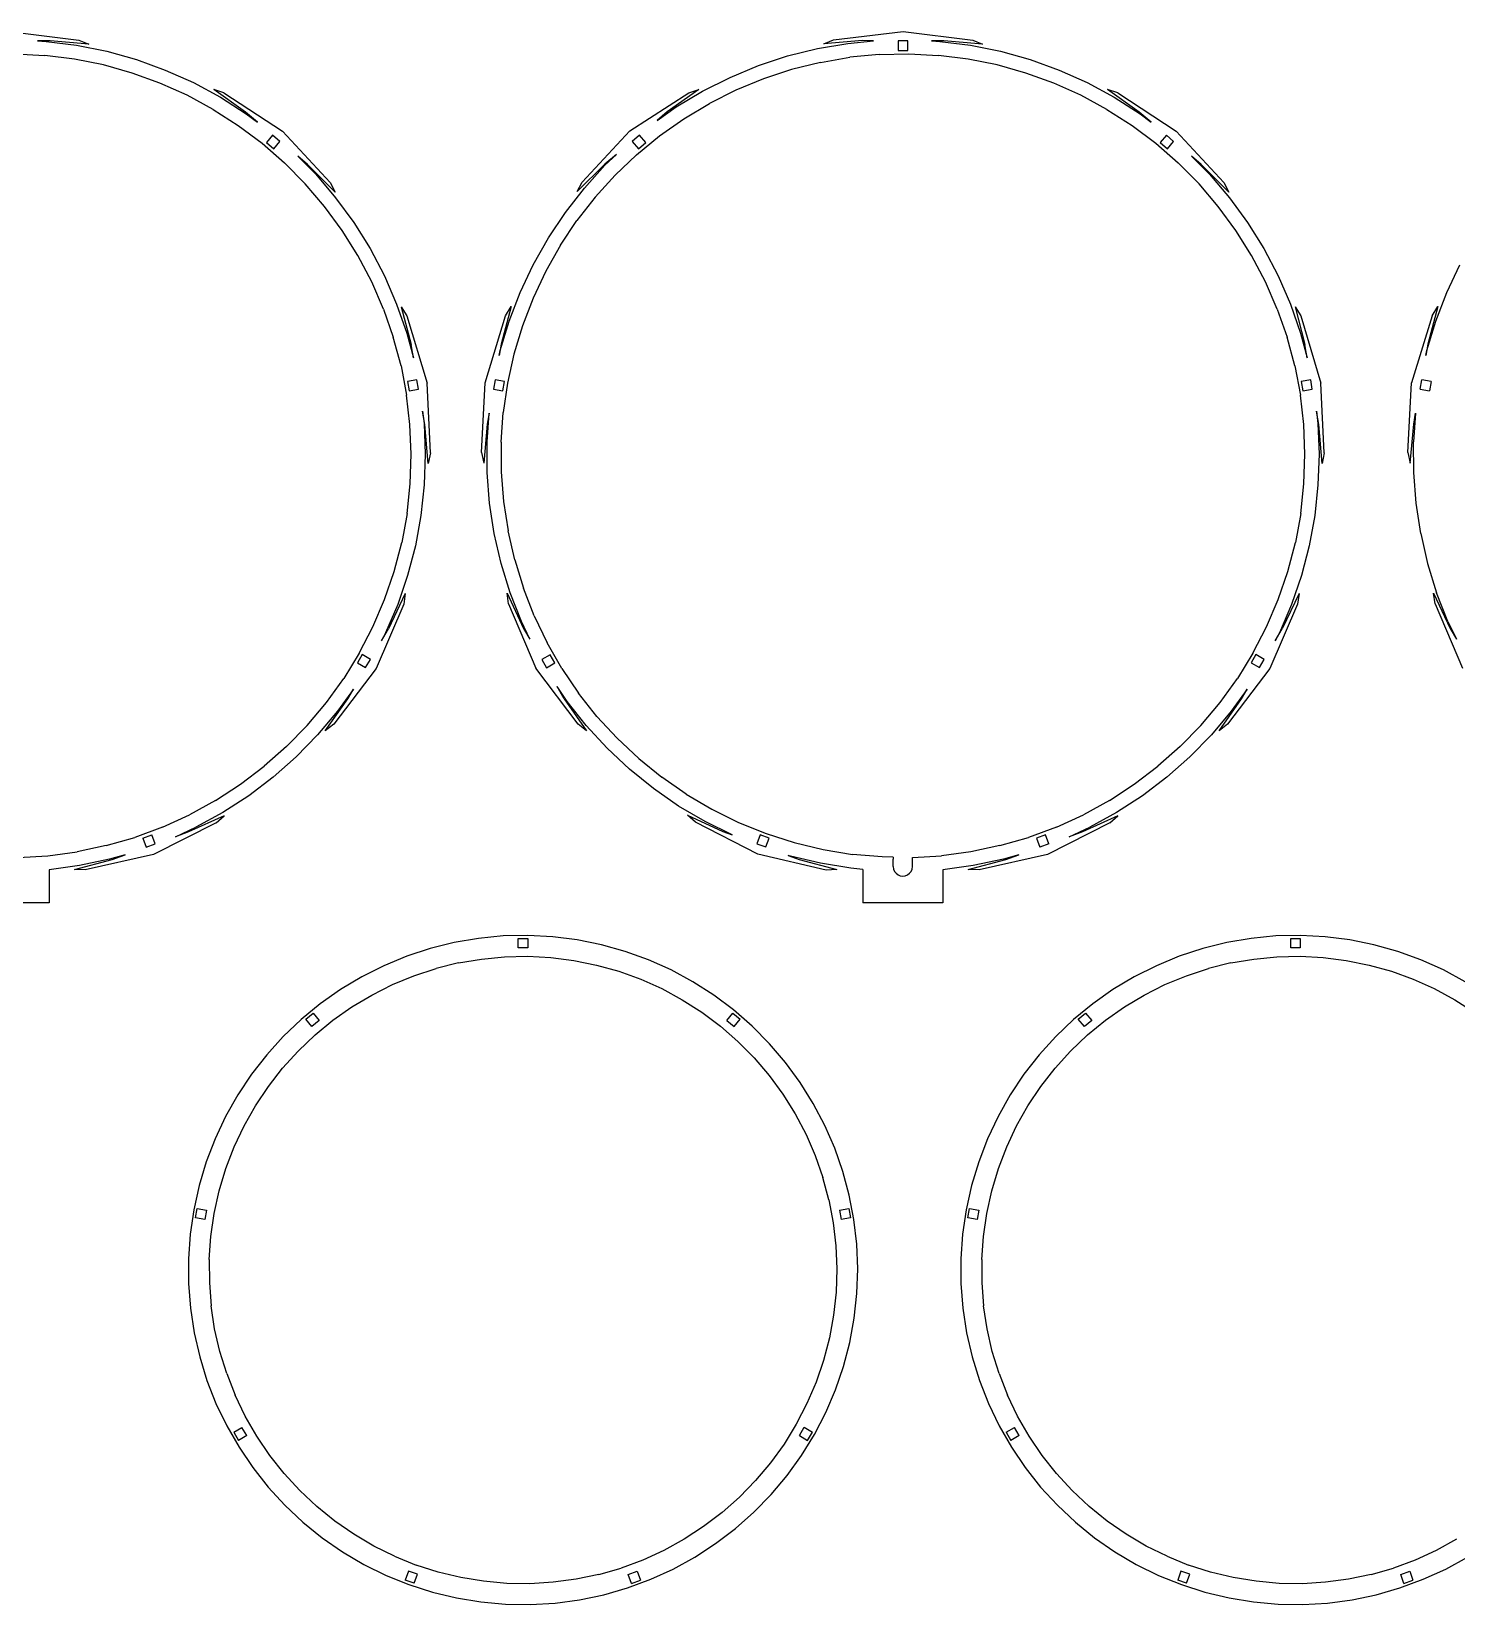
# Model space of a CAD drawing. Extents: x -761 to 761, y -265 to 265.
# Drawn here: x -80.7 to 218.1, y -65.1 to 264.9 of the extents above; entities that cross this region are included whole.
import ezdxf

# ---------------------------------------------------------------- set-up
doc = ezdxf.new("R2010")
doc.units = 0
doc.header["$MEASUREMENT"] = 0
doc.layers.get('0').update_dxf_attribs({"linetype": 'CONTINUOUS'})

msp = doc.modelspace()

# ---------------------------------------------------------------- linework, layer by layer
for p, q in [((-85.34, 264.85), (-70.76, 263.04)), ((87.51, 263.09), (102.1, 264.85)), ((102.1, 264.85), (116.68, 263.04)), ((-79.42, 262.9), (-77.65, 262.78)), ((-76.83, 262.9), (-79.42, 262.9)), ((-77.65, 262.78), (-71.25, 261.97)), ((-68.68, 262.18), (-76.83, 262.9)), ((-71.25, 261.97), (-64.93, 260.69)), ((-70.76, 263.04), (-68.68, 262.18)), ((-64.93, 260.69), (-58.72, 258.95)), ((77.87, 259.71), (84.13, 261.27)), ((84.13, 261.27), (90.49, 262.36)), ((85.43, 262.25), (87.51, 263.09)), ((93.58, 262.93), (85.43, 262.25)), ((90.49, 262.36), (95.86, 262.92)), ((95.86, 262.92), (93.58, 262.93)), ((101.05, 262.86), (101.05, 260.86)), ((103.05, 262.86), (101.05, 262.86)), ((101.05, 260.86), (103.05, 260.86)), ((103.05, 260.86), (103.05, 262.86)), ((110.6, 262.9), (108.02, 262.9)), ((108.02, 262.9), (109.79, 262.78)), ((109.79, 262.78), (116.19, 261.97)), ((118.76, 262.18), (110.6, 262.9)), ((116.19, 261.97), (122.51, 260.69)), ((116.68, 263.04), (118.76, 262.18)), ((122.51, 260.69), (128.72, 258.95)), ((-84.13, 260.16), (-77.91, 259.84)), ((-71.73, 259.06), (-77.91, 259.84)), ((-65.62, 257.82), (-71.73, 259.06)), ((-59.62, 256.14), (-65.62, 257.82)), ((-58.72, 258.95), (-52.66, 256.75)), ((65.79, 255.23), (71.75, 257.7)), ((71.75, 257.7), (77.87, 259.71)), ((84.74, 258.37), (78.69, 256.87)), ((84.74, 258.37), (90.88, 259.43)), ((97.08, 260.02), (90.88, 259.43)), ((97.08, 260.02), (103.31, 260.16)), ((103.31, 260.16), (109.53, 259.84)), ((115.71, 259.06), (109.53, 259.84)), ((121.82, 257.82), (115.71, 259.06)), ((127.81, 256.14), (121.82, 257.82)), ((128.72, 258.95), (134.78, 256.75)), ((-53.77, 254.02), (-59.62, 256.14)), ((-52.66, 256.75), (-46.77, 254.12)), ((-46.77, 254.12), (-41.1, 251.05)), ((60.02, 252.34), (65.79, 255.23)), ((72.77, 254.93), (67.01, 252.55)), ((78.69, 256.87), (72.77, 254.93)), ((133.67, 254.02), (127.81, 256.14)), ((134.78, 256.75), (140.66, 254.12)), ((140.66, 254.12), (146.34, 251.05)), ((-48.08, 251.47), (-53.77, 254.02)), ((-42.6, 248.51), (-48.08, 251.47)), ((-40.36, 251.97), (-42.5, 252.67)), ((-35.82, 247.94), (-42.5, 252.67)), ((-41.1, 251.05), (-35.67, 247.58)), ((-40.36, 251.97), (-28.07, 243.93)), ((44.8, 243.98), (57.12, 251.98)), ((59.27, 252.67), (52.57, 247.97)), ((54.49, 249.03), (60.02, 252.34)), ((57.12, 251.98), (59.27, 252.67)), ((67.01, 252.55), (61.45, 249.75)), ((139.36, 251.47), (133.67, 254.02)), ((144.84, 248.51), (139.36, 251.47)), ((151.62, 247.94), (144.94, 252.67)), ((147.08, 251.97), (144.94, 252.67)), ((146.34, 251.05), (151.77, 247.58)), ((147.08, 251.97), (159.37, 243.93)), ((-42.6, 248.51), (-37.35, 245.15)), ((-33.3, 245.8), (-35.82, 247.94)), ((-35.67, 247.58), (-33.3, 245.8)), ((50.48, 246.2), (54.49, 249.03)), ((52.57, 247.97), (50.48, 246.2)), ((56.1, 246.55), (61.45, 249.75)), ((144.84, 248.51), (150.09, 245.15)), ((154.14, 245.8), (151.62, 247.94)), ((151.77, 247.58), (154.14, 245.8)), ((-37.35, 245.15), (-32.37, 241.41)), ((51.01, 242.97), (56.1, 246.55)), ((150.09, 245.15), (155.07, 241.41)), ((-32.37, 241.41), (-27.67, 237.32)), ((-30.15, 243.07), (-31.44, 241.54)), ((-31.44, 241.54), (-29.91, 240.25)), ((-28.62, 241.78), (-30.15, 243.07)), ((-29.91, 240.25), (-28.62, 241.78)), ((-18.08, 233.15), (-28.07, 243.93)), ((34.77, 233.25), (44.8, 243.98)), ((46.82, 243.07), (45.29, 241.78)), ((45.29, 241.78), (46.58, 240.25)), ((46.19, 239.01), (51.01, 242.97)), ((46.58, 240.25), (48.11, 241.54)), ((48.11, 241.54), (46.82, 243.07)), ((155.07, 241.41), (159.77, 237.32)), ((157.29, 243.07), (156, 241.54)), ((156, 241.54), (157.53, 240.25)), ((158.82, 241.78), (157.29, 243.07)), ((157.53, 240.25), (158.82, 241.78)), ((169.36, 233.15), (159.37, 243.93)), ((-24.85, 238.67), (-21.11, 234.89)), ((-22.81, 236.95), (-24.85, 238.67)), ((41.97, 239.07), (39.52, 237.03)), ((39.56, 236.78), (41.97, 239.07)), ((46.19, 239.01), (41.68, 234.72)), ((162.59, 238.67), (166.32, 234.89)), ((164.62, 236.95), (162.59, 238.67)), ((-27.67, 237.32), (-23.29, 232.89)), ((-17.04, 231.16), (-22.81, 236.95)), ((-21.11, 234.89), (-16.93, 229.98)), ((39.52, 237.03), (33.72, 231.26)), ((35.24, 232), (39.56, 236.78)), ((41.68, 234.72), (37.5, 230.1)), ((159.77, 237.32), (164.15, 232.89)), ((170.4, 231.16), (164.62, 236.95)), ((166.32, 234.89), (170.51, 229.98)), ((-19.25, 228.15), (-23.29, 232.89)), ((-18.08, 233.15), (-17.04, 231.16)), ((31.27, 226.91), (35.24, 232)), ((33.72, 231.26), (34.77, 233.25)), ((168.19, 228.15), (164.15, 232.89)), ((169.36, 233.15), (170.4, 231.16)), ((-15.57, 223.12), (-19.25, 228.15)), ((-16.93, 229.98), (-13.12, 224.78)), ((37.5, 230.1), (33.67, 225.18)), ((171.87, 223.12), (168.19, 228.15)), ((170.51, 229.98), (174.31, 224.78)), ((-13.12, 224.78), (-9.71, 219.31)), ((27.7, 221.55), (31.27, 226.91)), ((30.21, 220), (33.67, 225.18)), ((174.31, 224.78), (177.73, 219.31)), ((-12.27, 217.84), (-15.57, 223.12)), ((24.53, 215.93), (27.7, 221.55)), ((175.17, 217.84), (171.87, 223.12)), ((-9.37, 212.32), (-12.27, 217.84)), ((-9.71, 219.31), (-6.71, 213.6)), ((30.21, 220), (27.15, 214.57)), ((178.07, 212.32), (175.17, 217.84)), ((177.73, 219.31), (180.73, 213.6)), ((21.78, 210.1), (24.53, 215.93)), ((27.15, 214.57), (24.5, 208.94)), ((216.09, 210.1), (218.84, 215.93)), ((-6.89, 206.61), (-9.37, 212.32)), ((-6.71, 213.6), (-4.14, 207.68)), ((180.55, 206.61), (178.07, 212.32)), ((180.73, 213.6), (183.3, 207.68)), ((19.47, 204.08), (21.78, 210.1)), ((24.5, 208.94), (22.27, 203.12)), ((213.78, 204.08), (216.09, 210.1)), ((-6.89, 206.61), (-4.83, 200.73)), ((-4.14, 207.68), (-2.01, 201.6)), ((-3.16, 207.09), (-1.97, 205.18)), ((-3.16, 207.09), (-1.08, 199.17)), ((-1.97, 205.18), (2.27, 191.11)), ((14.41, 191.18), (18.7, 205.23)), ((19.9, 207.14), (17.79, 199.23)), ((18.7, 205.23), (19.9, 207.14)), ((180.55, 206.61), (182.61, 200.73)), ((183.3, 207.68), (185.43, 201.6)), ((184.28, 207.09), (186.35, 199.17)), ((184.28, 207.09), (185.47, 205.18)), ((185.47, 205.18), (189.71, 191.11)), ((213.01, 205.23), (208.72, 191.18)), ((214.21, 207.14), (212.11, 199.23)), ((213.01, 205.23), (214.21, 207.14)), ((-2.01, 201.6), (-0.62, 196.43)), ((17.61, 197.9), (19.47, 204.08)), ((22.27, 203.12), (20.47, 197.16)), ((185.43, 201.6), (186.82, 196.43)), ((211.93, 197.9), (213.78, 204.08)), ((-3.22, 194.71), (-4.83, 200.73)), ((-0.62, 196.43), (-1.08, 199.17)), ((17.79, 199.23), (17.39, 196.9)), ((184.22, 194.71), (182.61, 200.73)), ((186.82, 196.43), (186.35, 199.17)), ((212.11, 199.23), (211.7, 196.9)), ((-3.22, 194.71), (-2.05, 188.59)), ((17.39, 196.9), (17.61, 197.9)), ((20.47, 197.16), (19.12, 191.07)), ((184.22, 194.71), (185.39, 188.59)), ((211.7, 196.9), (211.93, 197.9)), ((0.12, 191.8), (-1.85, 191.46)), ((-1.85, 191.46), (-1.5, 189.49)), ((0.47, 189.83), (0.12, 191.8)), ((16.54, 191.78), (16.2, 189.81)), ((18.51, 191.44), (16.54, 191.78)), ((18.17, 189.47), (18.51, 191.44)), ((187.56, 191.8), (185.59, 191.46)), ((185.59, 191.46), (185.93, 189.49)), ((187.9, 189.83), (187.56, 191.8)), ((210.51, 189.81), (210.85, 191.78)), ((212.82, 191.44), (210.85, 191.78)), ((212.82, 191.44), (212.48, 189.47)), ((-1.34, 182.4), (-2.05, 188.59)), ((-1.5, 189.49), (0.47, 189.83)), ((2.98, 176.44), (2.27, 191.11)), ((13.64, 176.51), (14.41, 191.18)), ((16.2, 189.81), (18.17, 189.47)), ((19.12, 191.07), (18.23, 184.91)), ((186.1, 182.4), (185.39, 188.59)), ((185.93, 189.49), (187.9, 189.83)), ((190.42, 176.44), (189.71, 191.11)), ((207.95, 176.51), (208.72, 191.18)), ((210.51, 189.81), (212.48, 189.47)), ((1.31, 185.21), (1.61, 182.63)), ((1.8, 182.4), (1.31, 185.21)), ((15.26, 184.78), (14.84, 182.46)), ((14.84, 178.79), (15.26, 184.78)), ((17.79, 178.69), (18.23, 184.91)), ((189.24, 182.4), (188.75, 185.21)), ((188.75, 185.21), (189.04, 182.63)), ((209.57, 184.78), (209.15, 178.79)), ((209.16, 182.46), (209.57, 184.78)), ((-1.09, 176.18), (-1.34, 182.4)), ((1.61, 182.63), (1.87, 176.19)), ((2.5, 174.24), (1.8, 182.4)), ((14.84, 182.46), (14.12, 174.31)), ((186.35, 176.18), (186.1, 182.4)), ((189.04, 182.63), (189.31, 176.19)), ((189.94, 174.24), (189.24, 182.4)), ((208.43, 174.31), (209.16, 182.46)), ((14.86, 172.35), (14.84, 178.79)), ((17.79, 178.69), (17.81, 172.46)), ((209.17, 172.35), (209.15, 178.79)), ((-1.29, 169.95), (-1.09, 176.18)), ((1.87, 176.19), (1.65, 169.74)), ((2.98, 176.44), (2.5, 174.24)), ((13.64, 176.51), (14.12, 174.31)), ((186.14, 169.95), (186.35, 176.18)), ((189.31, 176.19), (189.09, 169.74)), ((190.42, 176.44), (189.94, 174.24)), ((207.95, 176.51), (208.43, 174.31)), ((15.36, 165.92), (14.86, 172.35)), ((17.81, 172.46), (18.29, 166.25)), ((209.67, 165.92), (209.17, 172.35)), ((-1.96, 163.76), (-1.29, 169.95)), ((1.65, 169.74), (0.96, 163.33)), ((185.48, 163.76), (186.14, 169.95)), ((189.09, 169.74), (188.4, 163.33)), ((16.33, 159.54), (15.36, 165.92)), ((18.29, 166.25), (19.23, 160.1)), ((210.64, 159.54), (209.67, 165.92)), ((-1.96, 163.76), (-3.08, 157.63)), ((0.96, 163.33), (-0.2, 156.99)), ((185.48, 163.76), (184.35, 157.63)), ((188.4, 163.33), (187.24, 156.99)), ((17.77, 153.26), (16.33, 159.54)), ((20.62, 154.02), (19.23, 160.1)), ((210.64, 159.54), (212.08, 153.26)), ((-4.66, 151.6), (-3.08, 157.63)), ((-0.2, 156.99), (-1.83, 150.75)), ((182.78, 151.6), (184.35, 157.63)), ((187.24, 156.99), (185.61, 150.75)), ((19.67, 147.1), (17.77, 153.26)), ((20.62, 154.02), (22.46, 148.07)), ((212.08, 153.26), (213.98, 147.1)), ((-6.67, 145.71), (-4.66, 151.6)), ((-1.83, 150.75), (-3.91, 144.65)), ((180.77, 145.71), (182.78, 151.6)), ((185.61, 150.75), (183.52, 144.65)), ((-9.12, 139.98), (-6.67, 145.71)), ((-2.32, 146.97), (-5.82, 139.57)), ((-2.32, 146.97), (-2.64, 144.75)), ((19.02, 147.04), (22.49, 139.63)), ((19.33, 144.82), (19.02, 147.04)), ((22.02, 141.09), (19.67, 147.1)), ((24.73, 142.27), (22.46, 148.07)), ((178.32, 139.98), (180.77, 145.71)), ((185.11, 146.97), (181.61, 139.57)), ((185.11, 146.97), (184.8, 144.75)), ((213.33, 147.04), (216.8, 139.63)), ((213.64, 144.82), (213.33, 147.04)), ((216.34, 141.09), (213.98, 147.1)), ((-2.64, 144.75), (-8.43, 131.24)), ((-3.91, 144.65), (-6.44, 138.72)), ((19.33, 144.82), (25.07, 131.29)), ((24.73, 142.27), (27.43, 136.65)), ((184.8, 144.75), (179.01, 131.24)), ((183.52, 144.65), (180.99, 138.72)), ((213.64, 144.82), (219.38, 131.29)), ((-11.98, 134.44), (-9.12, 139.98)), ((-7.32, 137.02), (-5.82, 139.57)), ((-6.44, 138.72), (-7.32, 137.02)), ((23.81, 137.36), (22.02, 141.09)), ((22.49, 139.63), (23.81, 137.36)), ((175.46, 134.44), (178.32, 139.98)), ((180.12, 137.02), (181.61, 139.57)), ((180.99, 138.72), (180.12, 137.02)), ((216.34, 141.09), (218.12, 137.36)), ((216.8, 139.63), (218.12, 137.36)), ((30.53, 131.25), (27.43, 136.65)), ((-11.98, 134.44), (-15.24, 129.13)), ((-11.37, 134.15), (-12.37, 132.42)), ((-12.37, 132.42), (-10.64, 131.42)), ((-9.63, 133.15), (-11.37, 134.15)), ((-10.64, 131.42), (-9.63, 133.15)), ((28.05, 134.13), (26.32, 133.12)), ((26.32, 133.12), (27.32, 131.39)), ((27.32, 131.39), (29.05, 132.39)), ((29.05, 132.39), (28.05, 134.13)), ((175.46, 134.44), (172.2, 129.13)), ((176.07, 134.15), (175.07, 132.42)), ((175.07, 132.42), (176.8, 131.42)), ((177.8, 133.15), (176.07, 134.15)), ((176.8, 131.42), (177.8, 133.15)), ((-18.88, 124.08), (-15.24, 129.13)), ((-8.43, 131.24), (-17.31, 119.54)), ((33.91, 119.56), (25.07, 131.29)), ((30.53, 131.25), (34.02, 126.09)), ((168.56, 124.08), (172.2, 129.13)), ((179.01, 131.24), (170.13, 119.54)), ((-13.21, 126.9), (-16.55, 122.27)), ((-14.39, 124.86), (-13.21, 126.9)), ((31, 124.89), (29.54, 127.44)), ((31.64, 124.34), (29.54, 127.44)), ((37.88, 121.2), (34.02, 126.09)), ((174.23, 126.9), (170.89, 122.27)), ((173.05, 124.86), (174.23, 126.9)), ((-22.89, 119.31), (-18.88, 124.08)), ((-16.55, 122.27), (-20.7, 117.33)), ((-19.09, 118.17), (-14.39, 124.86)), ((31, 124.89), (35.68, 118.18)), ((35.63, 119.29), (31.64, 124.34)), ((164.55, 119.31), (168.56, 124.08)), ((170.89, 122.27), (166.74, 117.33)), ((168.34, 118.17), (173.05, 124.86)), ((-27.24, 114.85), (-22.89, 119.31)), ((-17.31, 119.54), (-19.09, 118.17)), ((35.68, 118.18), (33.91, 119.56)), ((40, 114.54), (35.63, 119.29)), ((37.88, 121.2), (42.1, 116.61)), ((160.2, 114.85), (164.55, 119.31)), ((170.13, 119.54), (168.34, 118.17)), ((-20.7, 117.33), (-25.2, 112.71)), ((46.64, 112.35), (42.1, 116.61)), ((166.74, 117.33), (162.24, 112.71)), ((-27.24, 114.85), (-31.9, 110.72)), ((-25.2, 112.71), (-30.03, 108.44)), ((44.7, 110.12), (40, 114.54)), ((46.64, 112.35), (51.48, 108.43)), ((160.2, 114.85), (155.53, 110.72)), ((162.24, 112.71), (157.41, 108.44)), ((-36.86, 106.95), (-31.9, 110.72)), ((49.71, 106.07), (44.7, 110.12)), ((150.57, 106.95), (155.53, 110.72)), ((-42.09, 103.56), (-36.86, 106.95)), ((-30.03, 108.44), (-35.16, 104.54)), ((55.01, 102.39), (49.71, 106.07)), ((56.6, 104.88), (51.48, 108.43)), ((145.35, 103.56), (150.57, 106.95)), ((157.41, 108.44), (152.27, 104.54)), ((-42.09, 103.56), (-47.55, 100.56)), ((-35.16, 104.54), (-40.57, 101.02)), ((60.56, 99.12), (55.01, 102.39)), ((56.6, 104.88), (61.97, 101.72)), ((145.35, 103.56), (139.89, 100.56)), ((152.27, 104.54), (146.87, 101.02)), ((-53.21, 97.97), (-47.55, 100.56)), ((-40.33, 100.36), (-47.76, 96.94)), ((-40.57, 101.02), (-46.22, 97.92)), ((-42, 98.85), (-40.33, 100.36)), ((58.54, 98.97), (56.88, 100.48)), ((56.88, 100.48), (64.3, 97.03)), ((66.21, 96.33), (60.56, 99.12)), ((61.97, 101.72), (67.56, 98.96)), ((134.22, 97.97), (139.89, 100.56)), ((147.11, 100.36), (139.68, 96.94)), ((146.87, 101.02), (141.22, 97.92)), ((145.44, 98.85), (147.11, 100.36)), ((-65.04, 94.08), (-59.06, 95.8)), ((-53.21, 97.97), (-59.06, 95.8)), ((-57.37, 95.66), (-55.49, 96.34)), ((-54.81, 94.46), (-55.49, 96.34)), ((-42, 98.85), (-55.11, 92.23)), ((-50.52, 95.95), (-46.22, 97.92)), ((-47.76, 96.94), (-50.52, 95.95)), ((71.63, 92.28), (58.54, 98.97)), ((64.3, 97.03), (66.21, 96.33)), ((67.56, 98.96), (73.33, 96.63)), ((72.09, 96.37), (71.41, 94.49)), ((73.97, 95.68), (72.09, 96.37)), ((73.33, 96.63), (79.26, 94.72)), ((122.39, 94.08), (128.38, 95.8)), ((134.22, 97.97), (128.38, 95.8)), ((131.94, 96.34), (130.06, 95.66)), ((132.63, 94.46), (131.94, 96.34)), ((145.44, 98.85), (132.33, 92.23)), ((136.91, 95.95), (141.22, 97.92)), ((139.68, 96.94), (136.91, 95.95)), ((-77.32, 91.97), (-71.14, 92.8)), ((-65.04, 94.08), (-71.14, 92.8)), ((-57.37, 95.66), (-56.69, 93.78)), ((-56.69, 93.78), (-54.81, 94.46)), ((71.41, 94.49), (73.29, 93.8)), ((73.29, 93.8), (73.97, 95.68)), ((79.26, 94.72), (85.32, 93.26)), ((85.32, 93.26), (91.47, 92.25)), ((116.3, 92.8), (110.12, 91.97)), ((122.39, 94.08), (116.3, 92.8)), ((130.06, 95.66), (130.75, 93.78)), ((132.63, 94.46), (130.75, 93.78)), ((-83.53, 91.61), (-77.32, 91.97)), ((-70.64, 89.89), (-77.03, 89.03)), ((-71.68, 89.06), (-63.78, 91.17)), ((-64.33, 91.21), (-70.64, 89.89)), ((-55.11, 92.23), (-69.44, 88.97)), ((-61.07, 92.15), (-64.33, 91.21)), ((-63.78, 91.17), (-61.07, 92.15)), ((85.94, 88.96), (71.63, 92.28)), ((78.47, 91.88), (77.96, 92.04)), ((77.96, 92.04), (80.29, 91.18)), ((84.73, 90.37), (78.47, 91.88)), ((80.29, 91.18), (88.18, 89.04)), ((91.1, 89.32), (84.73, 90.37)), ((93.62, 89.1), (91.1, 89.32)), ((97.67, 91.7), (91.47, 92.25)), ((93.62, 89.1), (93.62, 89.09)), ((93.62, 89.09), (93.62, 82.08)), ((99.98, 91.66), (97.67, 91.7)), ((99.98, 91.66), (100.02, 91.26)), ((100.02, 89.68), (100.02, 91.26)), ((100.02, 89.68), (100.09, 89.16)), ((100.09, 89.16), (100.29, 88.68)), ((103.75, 88.68), (103.95, 89.16)), ((103.95, 89.16), (104.02, 89.68)), ((104.02, 91.61), (110.12, 91.97)), ((104.02, 89.68), (104.02, 91.61)), ((116.8, 89.89), (110.4, 89.03)), ((115.75, 89.06), (123.66, 91.17)), ((123.11, 91.21), (116.8, 89.89)), ((132.33, 92.23), (118, 88.97)), ((126.36, 92.15), (123.11, 91.21)), ((123.66, 91.17), (126.36, 92.15)), ((-77.03, 89.03), (-77.03, 82.08)), ((-69.44, 88.97), (-71.68, 89.06)), ((88.18, 89.04), (85.94, 88.96)), ((100.29, 88.68), (100.6, 88.27)), ((100.6, 88.27), (101.02, 87.95)), ((101.02, 87.95), (101.5, 87.75)), ((101.5, 87.75), (102.02, 87.68)), ((102.02, 87.68), (102.54, 87.75)), ((102.54, 87.75), (103.02, 87.95)), ((103.02, 87.95), (103.43, 88.27)), ((103.75, 88.68), (103.43, 88.27)), ((110.4, 89.03), (110.4, 82.08)), ((118, 88.97), (115.75, 89.06)), ((-77.03, 82.08), (-93.82, 82.08)), ((110.4, 82.08), (93.62, 82.08)), ((7.95, 73.75), (2.91, 72.5)), ((13.06, 74.63), (7.95, 73.75)), ((18.22, 75.13), (13.06, 74.63)), ((23.41, 75.24), (18.22, 75.13)), ((21.37, 72.63), (21.37, 74.63)), ((21.37, 74.63), (23.37, 74.63)), ((23.37, 72.63), (21.37, 72.63)), ((23.37, 74.63), (23.37, 72.63)), ((28.59, 74.97), (23.41, 75.24)), ((33.74, 74.32), (28.59, 74.97)), ((38.82, 73.29), (33.74, 74.32)), ((43.82, 71.89), (38.82, 73.29)), ((169.95, 73.75), (164.91, 72.5)), ((175.06, 74.63), (169.95, 73.75)), ((180.22, 75.13), (175.06, 74.63)), ((185.41, 75.24), (180.22, 75.13)), ((183.37, 74.63), (185.37, 74.63)), ((183.37, 72.63), (183.37, 74.63)), ((185.37, 72.63), (183.37, 72.63)), ((185.37, 74.63), (185.37, 72.63)), ((190.59, 74.97), (185.41, 75.24)), ((195.74, 74.32), (190.59, 74.97)), ((200.82, 73.29), (195.74, 74.32)), ((205.82, 71.89), (200.82, 73.29)), ((-2.02, 70.88), (-6.81, 68.9)), ((2.91, 72.5), (-2.02, 70.88)), ((8.84, 69.48), (4.12, 68.3)), ((8.84, 69.48), (13.64, 70.3)), ((13.64, 70.3), (18.48, 70.76)), ((18.48, 70.76), (23.34, 70.87)), ((23.34, 70.87), (28.2, 70.62)), ((28.2, 70.62), (33.03, 70.01)), ((33.03, 70.01), (37.8, 69.04)), ((48.69, 70.13), (43.82, 71.89)), ((53.43, 68), (48.69, 70.13)), ((159.98, 70.88), (155.19, 68.9)), ((164.91, 72.5), (159.98, 70.88)), ((170.84, 69.48), (166.12, 68.3)), ((170.84, 69.48), (175.64, 70.3)), ((175.64, 70.3), (180.48, 70.76)), ((180.48, 70.76), (185.34, 70.87)), ((185.34, 70.87), (190.2, 70.62)), ((190.2, 70.62), (195.03, 70.01)), ((195.03, 70.01), (199.8, 69.04)), ((210.69, 70.13), (205.82, 71.89)), ((215.43, 68), (210.69, 70.13)), ((-11.45, 66.57), (-15.9, 63.91)), ((-6.81, 68.9), (-11.45, 66.57)), ((-5, 64.93), (-0.5, 66.78)), ((-0.5, 66.78), (4.12, 68.3)), ((37.8, 69.04), (42.48, 67.73)), ((42.48, 67.73), (47.05, 66.07)), ((47.05, 66.07), (51.49, 64.08)), ((57.99, 65.54), (53.43, 68)), ((150.55, 66.57), (146.1, 63.91)), ((155.19, 68.9), (150.55, 66.57)), ((157, 64.93), (161.5, 66.78)), ((161.5, 66.78), (166.12, 68.3)), ((199.8, 69.04), (204.48, 67.73)), ((204.48, 67.73), (209.05, 66.07)), ((209.05, 66.07), (213.49, 64.08)), ((219.99, 65.54), (215.43, 68)), ((-15.9, 63.91), (-20.14, 60.92)), ((-13.52, 60.24), (-9.34, 62.74)), ((-9.34, 62.74), (-5, 64.93)), ((51.49, 64.08), (55.77, 61.77)), ((62.36, 62.74), (57.99, 65.54)), ((66.51, 59.63), (62.36, 62.74)), ((146.1, 63.91), (141.86, 60.92)), ((148.48, 60.24), (152.66, 62.74)), ((152.66, 62.74), (157, 64.93)), ((213.49, 64.08), (217.77, 61.77)), ((-20.14, 60.92), (-24.15, 57.63)), ((-17.49, 57.44), (-13.52, 60.24)), ((55.77, 61.77), (59.87, 59.15)), ((70.42, 56.22), (66.51, 59.63)), ((141.86, 60.92), (137.85, 57.63)), ((144.51, 57.44), (148.48, 60.24)), ((217.77, 61.77), (221.87, 59.15)), ((-24.15, 57.63), (-27.91, 54.06)), ((-23.19, 57.65), (-21.66, 58.94)), ((-21.9, 56.12), (-23.19, 57.65)), ((-20.37, 57.41), (-21.9, 56.12)), ((-21.66, 58.94), (-20.37, 57.41)), ((-21.25, 54.36), (-17.49, 57.44)), ((59.87, 59.15), (63.76, 56.23)), ((63.76, 56.23), (67.43, 53.03)), ((65.1, 57.41), (66.39, 58.94)), ((65.1, 57.41), (66.63, 56.12)), ((66.39, 58.94), (67.92, 57.65)), ((66.63, 56.12), (67.92, 57.65)), ((74.07, 52.53), (70.42, 56.22)), ((137.85, 57.63), (134.09, 54.06)), ((138.81, 57.65), (140.34, 58.94)), ((140.1, 56.12), (138.81, 57.65)), ((141.63, 57.41), (140.1, 56.12)), ((140.34, 58.94), (141.63, 57.41)), ((140.75, 54.36), (144.51, 57.44)), ((-27.91, 54.06), (-31.39, 50.21)), ((-24.78, 51), (-21.25, 54.36)), ((67.43, 53.03), (70.85, 49.58)), ((134.09, 54.06), (130.61, 50.21)), ((137.22, 51), (140.75, 54.36)), ((-31.39, 50.21), (-34.58, 46.12)), ((-28.04, 47.4), (-24.78, 51)), ((70.85, 49.58), (74, 45.87)), ((77.43, 48.59), (74.07, 52.53)), ((130.61, 50.21), (127.42, 46.12)), ((133.96, 47.4), (137.22, 51)), ((-31.03, 43.56), (-28.04, 47.4)), ((80.5, 44.4), (77.43, 48.59)), ((130.97, 43.56), (133.96, 47.4)), ((-34.58, 46.12), (-37.45, 41.8)), ((-33.73, 39.51), (-31.03, 43.56)), ((74, 45.87), (76.88, 41.95)), ((83.24, 40), (80.5, 44.4)), ((127.42, 46.12), (124.55, 41.8)), ((128.27, 39.51), (130.97, 43.56)), ((-37.45, 41.8), (-40, 37.28)), ((76.88, 41.95), (79.45, 37.82)), ((85.66, 35.41), (83.24, 40)), ((124.55, 41.8), (122, 37.28)), ((-40, 37.28), (-42.21, 32.59)), ((-36.12, 35.28), (-33.73, 39.51)), ((79.45, 37.82), (81.72, 33.52)), ((122, 37.28), (119.79, 32.59)), ((125.88, 35.28), (128.27, 39.51)), ((-38.19, 30.88), (-36.12, 35.28)), ((81.72, 33.52), (83.65, 29.06)), ((87.73, 30.65), (85.66, 35.41)), ((123.81, 30.88), (125.88, 35.28)), ((-42.21, 32.59), (-44.07, 27.75)), ((-39.93, 26.34), (-38.19, 30.88)), ((89.44, 25.76), (87.73, 30.65)), ((119.79, 32.59), (117.93, 27.75)), ((122.07, 26.34), (123.81, 30.88)), ((-44.07, 27.75), (-45.56, 22.78)), ((83.65, 29.06), (85.26, 24.47)), ((117.93, 27.75), (116.44, 22.78)), ((-41.33, 21.68), (-39.93, 26.34)), ((86.52, 19.77), (85.26, 24.47)), ((90.78, 20.75), (89.44, 25.76)), ((120.67, 21.68), (122.07, 26.34)), ((-45.56, 22.78), (-46.69, 17.72)), ((-42.39, 16.93), (-41.33, 21.68)), ((91.75, 15.65), (90.78, 20.75)), ((116.44, 22.78), (115.31, 17.72)), ((119.61, 16.93), (120.67, 21.68)), ((-46.69, 17.72), (-47.43, 12.58)), ((-46.33, 16.01), (-45.99, 17.98)), ((-45.99, 17.98), (-44.02, 17.64)), ((-44.02, 17.64), (-44.36, 15.67)), ((-43.09, 12.12), (-42.39, 16.93)), ((86.52, 19.77), (87.43, 14.99)), ((88.75, 17.65), (90.72, 18)), ((88.75, 17.65), (89.09, 15.68)), ((90.72, 18), (91.06, 16.03)), ((115.31, 17.72), (114.57, 12.58)), ((115.67, 16.01), (116.01, 17.98)), ((116.01, 17.98), (117.98, 17.64)), ((117.98, 17.64), (117.64, 15.67)), ((118.91, 12.12), (119.61, 16.93)), ((-44.36, 15.67), (-46.33, 16.01)), ((87.43, 14.99), (87.99, 10.16)), ((91.06, 16.03), (89.09, 15.68)), ((92.35, 10.5), (91.75, 15.65)), ((117.64, 15.67), (115.67, 16.01)), ((-47.43, 12.58), (-47.8, 7.41)), ((-43.43, 7.26), (-43.09, 12.12)), ((87.99, 10.16), (88.18, 5.3)), ((92.56, 5.31), (92.35, 10.5)), ((114.57, 12.58), (114.2, 7.41)), ((118.57, 7.26), (118.91, 12.12)), ((-47.8, 7.41), (-47.78, 2.22)), ((-43.43, 7.26), (-43.41, 2.4)), ((114.2, 7.41), (114.22, 2.22)), ((118.57, 7.26), (118.59, 2.4)), ((88.18, 5.3), (88.02, 0.44)), ((92.38, 0.13), (92.56, 5.31)), ((-47.78, 2.22), (-47.38, -2.95)), ((-43.41, 2.4), (-43.03, -2.45)), ((88.02, 0.44), (87.5, -4.4)), ((91.83, -5.03), (92.38, 0.13)), ((114.22, 2.22), (114.62, -2.95)), ((118.59, 2.4), (118.97, -2.45)), ((-47.38, -2.95), (-46.6, -8.08)), ((-42.3, -7.26), (-43.03, -2.45)), ((114.62, -2.95), (115.4, -8.08)), ((119.7, -7.26), (118.97, -2.45)), ((87.5, -4.4), (86.62, -9.18)), ((90.89, -10.13), (91.83, -5.03)), ((-46.6, -8.08), (-45.44, -13.13)), ((-41.21, -12), (-42.3, -7.26)), ((86.62, -9.18), (85.39, -13.89)), ((115.4, -8.08), (116.56, -13.13)), ((120.79, -12), (119.7, -7.26)), ((-45.44, -13.13), (-43.91, -18.09)), ((-39.78, -16.64), (-41.21, -12)), ((89.58, -15.15), (90.89, -10.13)), ((116.56, -13.13), (118.09, -18.09)), ((122.22, -16.64), (120.79, -12)), ((85.39, -13.89), (83.82, -18.49)), ((87.91, -20.06), (89.58, -15.15)), ((-43.91, -18.09), (-42.02, -22.92)), ((-39.78, -16.64), (-38.01, -21.17)), ((83.82, -18.49), (81.91, -22.96)), ((118.09, -18.09), (119.98, -22.92)), ((122.22, -16.64), (123.99, -21.17)), ((-42.02, -22.92), (-39.77, -27.59)), ((-35.9, -25.56), (-38.01, -21.17)), ((81.91, -22.96), (79.68, -27.29)), ((85.87, -24.83), (87.91, -20.06)), ((119.98, -22.92), (122.23, -27.59)), ((126.1, -25.56), (123.99, -21.17)), ((-33.48, -29.78), (-35.9, -25.56)), ((83.49, -29.44), (85.87, -24.83)), ((128.52, -29.78), (126.1, -25.56)), ((-39.77, -27.59), (-37.19, -32.09)), ((-38.31, -28.96), (-36.58, -27.95)), ((-38.31, -28.96), (-37.3, -30.69)), ((-35.57, -29.68), (-37.3, -30.69)), ((-35.57, -29.68), (-36.58, -27.95)), ((79.68, -27.29), (77.14, -31.43)), ((80.32, -29.66), (81.32, -27.93)), ((80.32, -29.66), (82.05, -30.67)), ((80.77, -33.85), (83.49, -29.44)), ((81.32, -27.93), (83.05, -28.94)), ((82.05, -30.67), (83.05, -28.94)), ((122.23, -27.59), (124.81, -32.09)), ((123.69, -28.96), (125.42, -27.95)), ((123.69, -28.96), (124.7, -30.69)), ((126.43, -29.68), (124.7, -30.69)), ((126.43, -29.68), (125.42, -27.95)), ((-37.19, -32.09), (-34.29, -36.39)), ((-30.76, -33.81), (-33.48, -29.78)), ((77.14, -31.43), (74.29, -35.37)), ((124.81, -32.09), (127.71, -36.39)), ((131.24, -33.81), (128.52, -29.78)), ((-27.74, -37.62), (-30.76, -33.81)), ((74.29, -35.37), (71.16, -39.1)), ((77.74, -38.06), (80.77, -33.85)), ((134.26, -37.62), (131.24, -33.81)), ((-34.29, -36.39), (-31.07, -40.46)), ((-24.45, -41.2), (-27.74, -37.62)), ((71.16, -39.1), (67.77, -42.58)), ((74.4, -42.03), (77.74, -38.06)), ((127.71, -36.39), (130.93, -40.46)), ((137.55, -41.2), (134.26, -37.62)), ((-31.07, -40.46), (-27.56, -44.28)), ((-20.9, -44.53), (-24.45, -41.2)), ((64.12, -45.8), (67.77, -42.58)), ((70.78, -45.75), (74.4, -42.03)), ((130.93, -40.46), (134.44, -44.28)), ((141.1, -44.53), (137.55, -41.2)), ((-27.56, -44.28), (-23.78, -47.83)), ((-17.12, -47.59), (-20.9, -44.53)), ((64.12, -45.8), (60.25, -48.75)), ((66.9, -49.18), (70.78, -45.75)), ((134.44, -44.28), (138.22, -47.83)), ((144.88, -47.59), (141.1, -44.53)), ((-23.78, -47.83), (-19.75, -51.09)), ((-13.13, -50.37), (-17.12, -47.59)), ((60.25, -48.75), (56.17, -51.4)), ((62.77, -52.32), (66.9, -49.18)), ((138.22, -47.83), (142.25, -51.09)), ((148.87, -50.37), (144.88, -47.59)), ((-19.75, -51.09), (-15.48, -54.05)), ((-8.93, -52.83), (-13.13, -50.37)), ((56.17, -51.4), (51.91, -53.74)), ((58.42, -55.15), (62.77, -52.32)), ((142.25, -51.09), (146.52, -54.05)), ((153.07, -52.83), (148.87, -50.37)), ((218.17, -51.4), (213.91, -53.74)), ((-15.48, -54.05), (-11.01, -56.68)), ((-4.57, -54.99), (-8.93, -52.83)), ((-4.57, -54.99), (-0.06, -56.81)), ((47.48, -55.76), (42.92, -57.45)), ((51.91, -53.74), (47.48, -55.76)), ((53.87, -57.65), (58.42, -55.15)), ((146.52, -54.05), (150.99, -56.68)), ((157.43, -54.99), (153.07, -52.83)), ((157.43, -54.99), (161.94, -56.81)), ((209.48, -55.76), (204.92, -57.45)), ((213.91, -53.74), (209.48, -55.76)), ((215.87, -57.65), (220.42, -55.15)), ((-11.01, -56.68), (-6.36, -58.98)), ((-6.36, -58.98), (-1.55, -60.92)), ((-1.65, -58.08), (-2.33, -59.96)), ((0.23, -58.76), (-1.65, -58.08)), ((-0.45, -60.64), (0.23, -58.76)), ((4.57, -58.3), (-0.06, -56.81)), ((9.3, -59.44), (4.57, -58.3)), ((38.25, -58.8), (33.49, -59.8)), ((38.25, -58.8), (42.92, -57.45)), ((44.44, -58.78), (46.32, -58.1)), ((45.13, -60.66), (44.44, -58.78)), ((46.32, -58.1), (47.01, -59.98)), ((49.15, -59.81), (53.87, -57.65)), ((150.99, -56.68), (155.64, -58.98)), ((155.64, -58.98), (160.45, -60.92)), ((160.35, -58.08), (159.67, -59.96)), ((162.23, -58.76), (160.35, -58.08)), ((161.55, -60.64), (162.23, -58.76)), ((166.57, -58.3), (161.94, -56.81)), ((171.3, -59.44), (166.57, -58.3)), ((200.25, -58.8), (195.49, -59.8)), ((200.25, -58.8), (204.92, -57.45)), ((206.44, -58.78), (208.32, -58.1)), ((207.13, -60.66), (206.44, -58.78)), ((208.32, -58.1), (209.01, -59.98)), ((211.15, -59.81), (215.87, -57.65)), ((-0.45, -60.64), (-2.33, -59.96)), ((-1.55, -60.92), (3.39, -62.51)), ((3.39, -62.51), (8.43, -63.72)), ((14.1, -60.23), (9.3, -59.44)), ((18.94, -60.66), (14.1, -60.23)), ((23.81, -60.73), (18.94, -60.66)), ((28.66, -60.44), (23.81, -60.73)), ((33.49, -59.8), (28.66, -60.44)), ((39.3, -63.04), (44.29, -61.61)), ((44.29, -61.61), (49.15, -59.81)), ((45.13, -60.66), (47.01, -59.98)), ((161.55, -60.64), (159.67, -59.96)), ((160.45, -60.92), (165.39, -62.51)), ((165.39, -62.51), (170.43, -63.72)), ((176.1, -60.23), (171.3, -59.44)), ((180.94, -60.66), (176.1, -60.23)), ((185.81, -60.73), (180.94, -60.66)), ((190.66, -60.44), (185.81, -60.73)), ((195.49, -59.8), (190.66, -60.44)), ((201.3, -63.04), (206.29, -61.61)), ((206.29, -61.61), (211.15, -59.81)), ((207.13, -60.66), (209.01, -59.98)), ((8.43, -63.72), (13.55, -64.56)), ((13.55, -64.56), (18.72, -65.02)), ((18.72, -65.02), (23.9, -65.1)), ((23.9, -65.1), (29.08, -64.8)), ((29.08, -64.8), (34.23, -64.11)), ((34.23, -64.11), (39.3, -63.04)), ((170.43, -63.72), (175.55, -64.56)), ((175.55, -64.56), (180.72, -65.02)), ((180.72, -65.02), (185.9, -65.1)), ((185.9, -65.1), (191.08, -64.8)), ((191.08, -64.8), (196.23, -64.11)), ((196.23, -64.11), (201.3, -63.04))]:
    msp.add_line(p, q)

doc.saveas('drawing.dxf')
